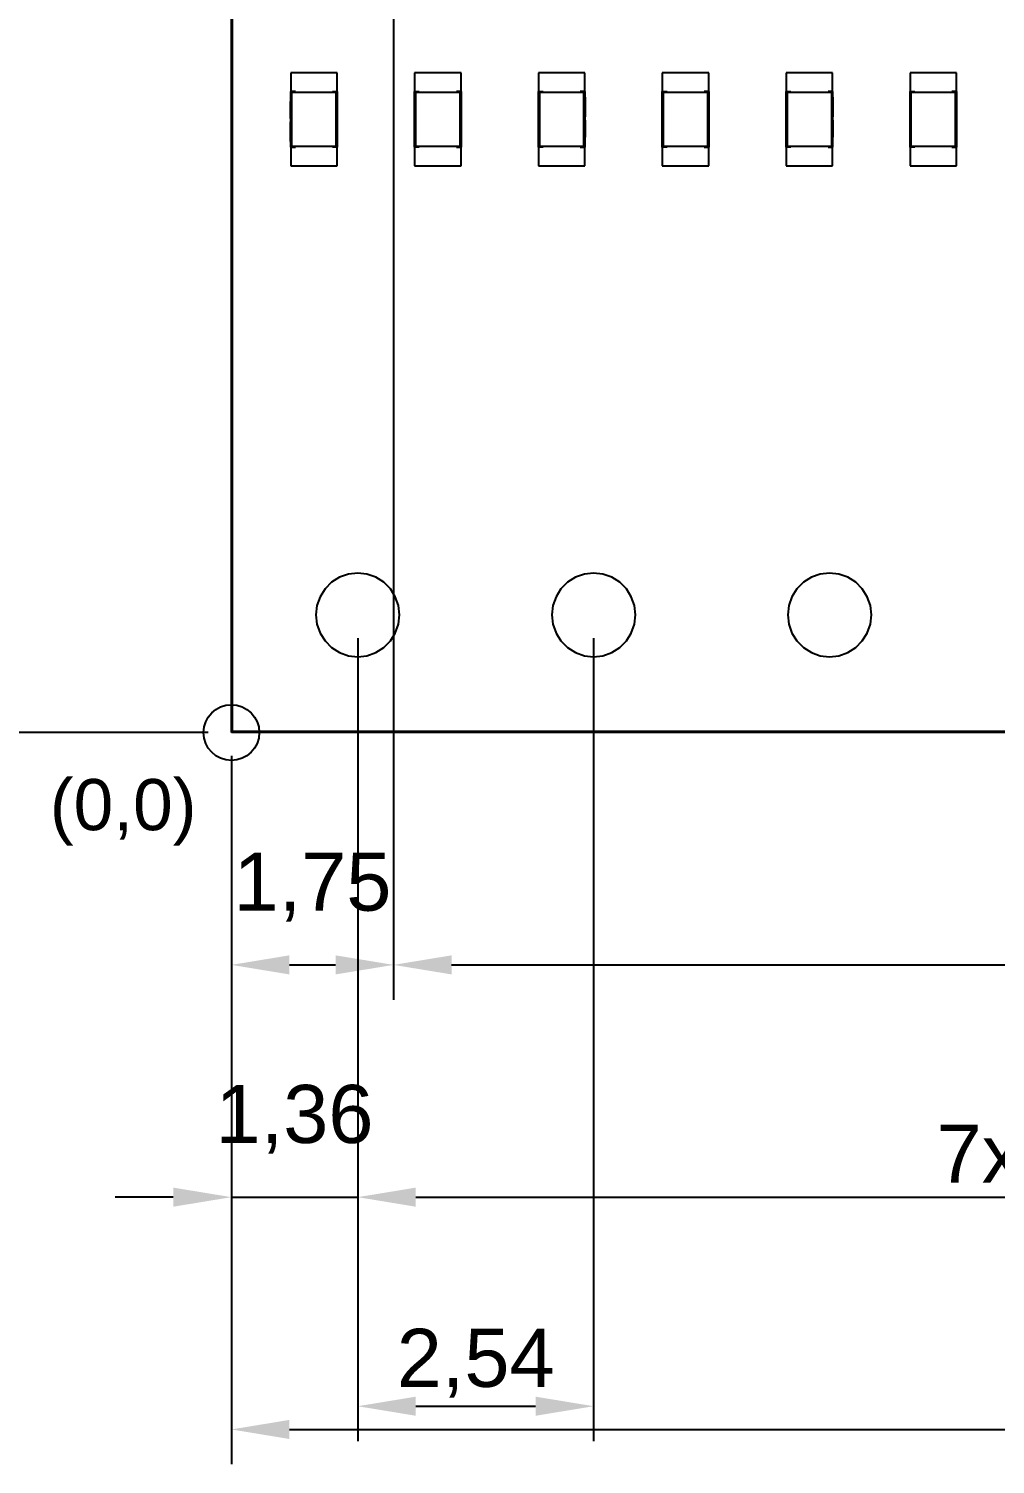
# Model space of a CAD drawing. Header units: millimetres. Extents: x 2 to 102, y 2 to 72.
# Drawn here: x 13.32 to 23.72, y 18.38 to 33.83 of the extents above; entities that cross this region are included whole.
import ezdxf
from ezdxf.enums import TextEntityAlignment as Align

# ---------------------------------------------------------------- set-up
doc = ezdxf.new("R2010")
doc.units = ezdxf.units.MM
for name, color, linetype in [('DIM', 4, 'CONTINUOUS'), ('OUTLINE', 7, 'CONTINUOUS'), ('PARTS', 8, 'CONTINUOUS'), ('TEXT', 7, 'CONTINUOUS')]:
    doc.layers.add(name, color=color, linetype=linetype)
doc.styles.add('CJK', font='arial.ttf')
doc.dimstyles.new('PCB2', dxfattribs={"dimtxt": 0.625, "dimasz": 0.625, "dimexe": 0.375, "dimexo": 0.25, "dimgap": 0.15, "dimtad": 1, "dimzin": 0, "dimtxsty": 'CJK', "dimcen": 2.5, "dimclrd": 4, "dimclre": 4, "dimclrt": 4, "dimazin": 3, "dimtfac": 1, "dimtmove": 0, "dimatfit": 3})

msp = doc.modelspace()

# ---------------------------------------------------------------- linework, layer by layer
at = {"layer": 'DIM'}
msp.add_circle((15.5, 26.25), 0.3, dxfattribs=at)
at = {"layer": 'OUTLINE'}
for points in [[(15.5, 26.25), (15.5, 50.25)], [(36, 26.25), (15.5, 26.25)]]:
    msp.add_lwpolyline(points, dxfattribs=at)
at = {"layer": 'PARTS'}
for points in [[(15.513, 26.263), (15.513, 50.237)], [(16.139, 33.351), (16.139, 33.151)], [(16.639, 33.351), (16.139, 33.351)], [(16.639, 33.151), (16.639, 33.351)], [(17.973, 33.351), (17.473, 33.351)], [(17.473, 33.351), (17.473, 33.151)], [(17.973, 33.151), (17.973, 33.351)], [(19.306, 33.351), (18.806, 33.351)], [(18.806, 33.351), (18.806, 33.151)], [(19.306, 33.151), (19.306, 33.351)], [(20.639, 33.351), (20.139, 33.351)], [(20.139, 33.351), (20.139, 33.151)], [(20.639, 33.151), (20.639, 33.351)], [(21.973, 33.351), (21.473, 33.351)], [(21.473, 33.351), (21.473, 33.151)], [(21.973, 33.151), (21.973, 33.351)], [(23.306, 33.351), (22.806, 33.351)], [(22.806, 33.351), (22.806, 33.151)], [(23.306, 33.151), (23.306, 33.351)], [(16.189, 33.151), (16.139, 33.151)], [(16.139, 32.551), (16.139, 33.151)], [(16.139, 33.151), (16.149, 33.141)], [(16.629, 33.141), (16.149, 33.141)], [(16.149, 33.141), (16.149, 32.561)], [(16.189, 33.141), (16.189, 33.151)], [(16.589, 33.151), (16.589, 33.141)], [(16.589, 33.151), (16.639, 33.151)], [(16.639, 33.151), (16.629, 33.141)], [(16.629, 32.561), (16.629, 33.141)], [(16.639, 33.151), (16.639, 32.551)], [(17.473, 33.151), (17.523, 33.151)], [(17.473, 32.551), (17.473, 33.151)], [(17.483, 33.141), (17.473, 33.151)], [(17.962, 33.141), (17.483, 33.141)], [(17.483, 33.141), (17.483, 32.561)], [(17.523, 33.141), (17.523, 33.151)], [(17.922, 33.151), (17.922, 33.141)], [(17.973, 33.151), (17.922, 33.151)], [(17.962, 33.141), (17.973, 33.151)], [(17.962, 32.561), (17.962, 33.141)], [(17.973, 33.151), (17.973, 32.551)], [(17.974, 33.091), (17.973, 33.091)], [(17.974, 33.076), (17.973, 33.076)], [(17.974, 33.07), (17.973, 33.07)], [(17.974, 33.091), (17.974, 33.076)], [(17.974, 33.076), (17.974, 33.07)], [(17.974, 33.07), (17.974, 33.054)], [(18.806, 33.151), (18.856, 33.151)], [(18.806, 32.551), (18.806, 33.151)], [(18.816, 33.141), (18.806, 33.151)], [(19.296, 33.141), (18.816, 33.141)], [(18.816, 33.141), (18.816, 32.561)], [(18.856, 33.141), (18.856, 33.151)], [(19.256, 33.151), (19.256, 33.141)], [(19.306, 33.151), (19.256, 33.151)], [(19.296, 33.141), (19.306, 33.151)], [(19.296, 32.561), (19.296, 33.141)], [(19.306, 33.151), (19.306, 32.551)], [(19.307, 33.091), (19.306, 33.091)], [(19.307, 33.076), (19.306, 33.076)], [(19.307, 33.07), (19.306, 33.07)], [(19.307, 33.091), (19.307, 33.076)], [(19.307, 33.076), (19.307, 33.07)], [(19.307, 33.07), (19.307, 33.054)], [(20.139, 33.151), (20.19, 33.151)], [(20.139, 32.551), (20.139, 33.151)], [(20.149, 33.141), (20.139, 33.151)], [(20.63, 33.141), (20.149, 33.141)], [(20.149, 33.141), (20.149, 32.561)], [(20.19, 33.141), (20.19, 33.151)], [(20.59, 33.151), (20.59, 33.141)], [(20.639, 33.151), (20.59, 33.151)], [(20.63, 33.141), (20.639, 33.151)], [(20.63, 32.561), (20.63, 33.141)], [(20.639, 33.151), (20.639, 32.551)], [(20.64, 33.091), (20.64, 33.076)], [(20.64, 33.091), (20.639, 33.091)], [(20.64, 33.076), (20.64, 33.07)], [(20.64, 33.076), (20.639, 33.076)], [(20.64, 33.07), (20.64, 33.054)], [(20.64, 33.07), (20.639, 33.07)], [(21.473, 33.151), (21.523, 33.151)], [(21.473, 32.551), (21.473, 33.151)], [(21.483, 33.141), (21.473, 33.151)], [(21.963, 33.141), (21.483, 33.141)], [(21.483, 33.141), (21.483, 32.561)], [(21.523, 33.141), (21.523, 33.151)], [(21.923, 33.151), (21.923, 33.141)], [(21.973, 33.151), (21.923, 33.151)], [(21.963, 33.141), (21.973, 33.151)], [(21.963, 32.561), (21.963, 33.141)], [(21.973, 33.151), (21.973, 32.551)], [(21.974, 33.091), (21.973, 33.091)], [(21.974, 33.076), (21.973, 33.076)], [(21.974, 33.07), (21.973, 33.07)], [(21.974, 33.091), (21.974, 33.076)], [(21.974, 33.076), (21.974, 33.07)], [(21.974, 33.07), (21.974, 33.054)], [(22.806, 33.151), (22.857, 33.151)], [(22.806, 32.551), (22.806, 33.151)], [(22.816, 33.141), (22.806, 33.151)], [(23.297, 33.141), (22.816, 33.141)], [(22.816, 33.141), (22.816, 32.561)], [(22.857, 33.141), (22.857, 33.151)], [(23.257, 33.151), (23.257, 33.141)], [(23.306, 33.151), (23.257, 33.151)], [(23.297, 33.141), (23.306, 33.151)], [(23.297, 32.561), (23.297, 33.141)], [(23.306, 33.151), (23.306, 32.551)], [(23.308, 33.091), (23.306, 33.091)], [(23.308, 33.076), (23.306, 33.076)], [(23.308, 33.07), (23.306, 33.07)], [(23.308, 33.091), (23.308, 33.076)], [(23.308, 33.076), (23.308, 33.07)], [(23.308, 33.07), (23.308, 33.054)], [(16.138, 33.029), (16.138, 33.043)], [(16.138, 33.043), (16.138, 33.043)], [(16.138, 33.043), (16.138, 33.043)], [(16.138, 33.043), (16.139, 33.043)], [(16.138, 33.043), (16.139, 33.043)], [(16.138, 32.996), (16.138, 33.029)], [(16.138, 33.029), (16.139, 33.029)], [(16.138, 32.989), (16.138, 32.996)], [(16.138, 32.996), (16.139, 32.996)], [(16.138, 32.976), (16.138, 32.989)], [(16.138, 32.989), (16.139, 32.989)], [(16.138, 32.941), (16.138, 32.976)], [(16.138, 32.976), (16.139, 32.976)], [(16.138, 32.902), (16.138, 32.941)], [(16.138, 32.941), (16.139, 32.941)], [(17.974, 33.054), (17.973, 33.054)], [(17.974, 33.052), (17.973, 33.052)], [(17.974, 33.052), (17.973, 33.052)], [(17.974, 33.046), (17.973, 33.046)], [(17.974, 33.04), (17.973, 33.04)], [(17.974, 33.025), (17.973, 33.025)], [(17.974, 33.019), (17.973, 33.019)], [(17.974, 33.004), (17.973, 33.004)], [(17.974, 33.002), (17.973, 33.002)], [(17.974, 33.002), (17.973, 33.002)], [(17.974, 32.995), (17.973, 32.995)], [(17.974, 32.98), (17.973, 32.98)], [(17.974, 32.969), (17.973, 32.969)], [(17.974, 32.968), (17.973, 32.968)], [(17.974, 32.962), (17.973, 32.962)], [(17.974, 32.961), (17.973, 32.961)], [(17.974, 32.96), (17.973, 32.96)], [(17.974, 32.939), (17.973, 32.939)], [(17.974, 32.939), (17.973, 32.939)], [(17.974, 32.937), (17.973, 32.937)], [(17.974, 32.934), (17.973, 32.934)], [(17.974, 32.934), (17.973, 32.934)], [(17.974, 32.934), (17.973, 32.934)], [(17.974, 32.934), (17.973, 32.934)], [(17.974, 32.931), (17.973, 32.931)], [(17.974, 32.921), (17.973, 32.921)], [(17.974, 33.052), (17.974, 33.052)], [(17.974, 33.052), (17.974, 33.046)], [(17.974, 33.046), (17.974, 33.04)], [(17.974, 33.04), (17.974, 33.025)], [(17.974, 33.025), (17.974, 33.019)], [(17.974, 33.019), (17.974, 33.004)], [(17.974, 33.004), (17.974, 33.002)], [(17.974, 33.002), (17.974, 33.002)], [(17.974, 33.002), (17.974, 32.995)], [(17.974, 32.995), (17.974, 32.98)], [(17.974, 32.98), (17.974, 32.969)], [(17.974, 32.969), (17.974, 32.968)], [(17.974, 32.968), (17.974, 32.962)], [(17.974, 32.962), (17.974, 32.961)], [(17.974, 32.961), (17.974, 32.96)], [(17.974, 32.96), (17.974, 32.939)], [(17.974, 32.939), (17.974, 32.939)], [(17.974, 32.939), (17.974, 32.937)], [(17.974, 32.937), (17.974, 32.934)], [(17.974, 32.934), (17.974, 32.934)], [(17.974, 32.934), (17.974, 32.934)], [(17.974, 32.934), (17.974, 32.934)], [(17.974, 32.934), (17.974, 32.934)], [(17.974, 32.931), (17.974, 32.921)], [(17.974, 32.921), (17.974, 32.906)], [(19.307, 33.054), (19.306, 33.054)], [(19.307, 33.052), (19.306, 33.052)], [(19.307, 33.052), (19.306, 33.052)], [(19.307, 33.046), (19.306, 33.046)], [(19.307, 33.04), (19.306, 33.04)], [(19.307, 33.025), (19.306, 33.025)], [(19.307, 33.019), (19.306, 33.019)], [(19.307, 33.004), (19.306, 33.004)], [(19.307, 33.002), (19.306, 33.002)], [(19.307, 33.002), (19.306, 33.002)], [(19.307, 32.995), (19.306, 32.995)], [(19.307, 32.98), (19.306, 32.98)], [(19.307, 32.969), (19.306, 32.969)], [(19.307, 32.968), (19.306, 32.968)], [(19.307, 32.962), (19.306, 32.962)], [(19.307, 32.961), (19.306, 32.961)], [(19.307, 32.96), (19.306, 32.96)], [(19.307, 32.939), (19.306, 32.939)], [(19.307, 32.939), (19.306, 32.939)], [(19.307, 32.937), (19.306, 32.937)], [(19.307, 32.934), (19.306, 32.934)], [(19.307, 32.934), (19.306, 32.934)], [(19.307, 32.934), (19.306, 32.934)], [(19.307, 32.934), (19.306, 32.934)], [(19.307, 32.931), (19.306, 32.931)], [(19.307, 32.921), (19.306, 32.921)], [(19.307, 33.052), (19.307, 33.052)], [(19.307, 33.052), (19.307, 33.046)], [(19.307, 33.046), (19.307, 33.04)], [(19.307, 33.04), (19.307, 33.025)], [(19.307, 33.025), (19.307, 33.019)], [(19.307, 33.019), (19.307, 33.004)], [(19.307, 33.004), (19.307, 33.002)], [(19.307, 33.002), (19.307, 33.002)], [(19.307, 33.002), (19.307, 32.995)], [(19.307, 32.995), (19.307, 32.98)], [(19.307, 32.98), (19.307, 32.969)], [(19.307, 32.969), (19.307, 32.968)], [(19.307, 32.968), (19.307, 32.962)], [(19.307, 32.962), (19.307, 32.961)], [(19.307, 32.961), (19.307, 32.96)], [(19.307, 32.96), (19.307, 32.939)], [(19.307, 32.939), (19.307, 32.939)], [(19.307, 32.939), (19.307, 32.937)], [(19.307, 32.937), (19.307, 32.934)], [(19.307, 32.934), (19.307, 32.934)], [(19.307, 32.934), (19.307, 32.934)], [(19.307, 32.934), (19.307, 32.934)], [(19.307, 32.934), (19.307, 32.934)], [(19.307, 32.931), (19.307, 32.921)], [(19.307, 32.921), (19.307, 32.906)], [(20.64, 33.054), (20.639, 33.054)], [(20.64, 33.052), (20.64, 33.052)], [(20.64, 33.052), (20.64, 33.046)], [(20.64, 33.052), (20.639, 33.052)], [(20.64, 33.052), (20.639, 33.052)], [(20.64, 33.046), (20.64, 33.04)], [(20.64, 33.046), (20.639, 33.046)], [(20.64, 33.04), (20.64, 33.025)], [(20.64, 33.04), (20.639, 33.04)], [(20.64, 33.025), (20.64, 33.019)], [(20.64, 33.025), (20.639, 33.025)], [(20.64, 33.019), (20.64, 33.004)], [(20.64, 33.019), (20.639, 33.019)], [(20.64, 33.004), (20.639, 33.004)], [(20.64, 33.004), (20.64, 33.002)], [(20.64, 33.002), (20.64, 33.002)], [(20.64, 33.002), (20.64, 32.995)], [(20.64, 33.002), (20.639, 33.002)], [(20.64, 33.002), (20.639, 33.002)], [(20.64, 32.995), (20.64, 32.98)], [(20.64, 32.995), (20.639, 32.995)], [(20.64, 32.98), (20.64, 32.969)], [(20.64, 32.98), (20.639, 32.98)], [(20.64, 32.969), (20.64, 32.968)], [(20.64, 32.969), (20.639, 32.969)], [(20.64, 32.968), (20.639, 32.968)], [(20.64, 32.968), (20.64, 32.962)], [(20.64, 32.962), (20.639, 32.962)], [(20.64, 32.962), (20.64, 32.961)], [(20.64, 32.961), (20.639, 32.961)], [(20.64, 32.961), (20.64, 32.96)], [(20.64, 32.96), (20.639, 32.96)], [(20.64, 32.96), (20.64, 32.939)], [(20.64, 32.939), (20.639, 32.939)], [(20.64, 32.939), (20.639, 32.939)], [(20.64, 32.939), (20.64, 32.939)], [(20.64, 32.939), (20.64, 32.937)], [(20.64, 32.937), (20.64, 32.934)], [(20.64, 32.937), (20.639, 32.937)], [(20.64, 32.934), (20.64, 32.934)], [(20.64, 32.934), (20.639, 32.934)], [(20.64, 32.934), (20.639, 32.934)], [(20.64, 32.934), (20.64, 32.934)], [(20.64, 32.934), (20.64, 32.934)], [(20.64, 32.934), (20.64, 32.934)], [(20.64, 32.934), (20.639, 32.934)], [(20.64, 32.934), (20.639, 32.934)], [(20.64, 32.931), (20.639, 32.931)], [(20.64, 32.931), (20.64, 32.921)], [(20.64, 32.921), (20.64, 32.906)], [(20.64, 32.921), (20.639, 32.921)], [(21.974, 33.054), (21.973, 33.054)], [(21.974, 33.052), (21.973, 33.052)], [(21.974, 33.052), (21.973, 33.052)], [(21.974, 33.046), (21.973, 33.046)], [(21.974, 33.04), (21.973, 33.04)], [(21.974, 33.025), (21.973, 33.025)], [(21.974, 33.019), (21.973, 33.019)], [(21.974, 33.004), (21.973, 33.004)], [(21.974, 33.002), (21.973, 33.002)], [(21.974, 33.002), (21.973, 33.002)], [(21.974, 32.995), (21.973, 32.995)], [(21.974, 32.98), (21.973, 32.98)], [(21.974, 32.969), (21.973, 32.969)], [(21.974, 32.968), (21.973, 32.968)], [(21.974, 32.962), (21.973, 32.962)], [(21.974, 32.961), (21.973, 32.961)], [(21.974, 32.96), (21.973, 32.96)], [(21.974, 32.939), (21.973, 32.939)], [(21.974, 32.939), (21.973, 32.939)], [(21.974, 32.937), (21.973, 32.937)], [(21.974, 32.934), (21.973, 32.934)], [(21.974, 32.934), (21.973, 32.934)], [(21.974, 32.934), (21.973, 32.934)], [(21.974, 32.934), (21.973, 32.934)], [(21.974, 32.931), (21.973, 32.931)], [(21.974, 32.921), (21.973, 32.921)], [(21.974, 33.052), (21.974, 33.052)], [(21.974, 33.052), (21.974, 33.046)], [(21.974, 33.046), (21.974, 33.04)], [(21.974, 33.04), (21.974, 33.025)], [(21.974, 33.025), (21.974, 33.019)], [(21.974, 33.019), (21.974, 33.004)], [(21.974, 33.004), (21.974, 33.002)], [(21.974, 33.002), (21.974, 33.002)], [(21.974, 33.002), (21.974, 32.995)], [(21.974, 32.995), (21.974, 32.98)], [(21.974, 32.98), (21.974, 32.969)], [(21.974, 32.969), (21.974, 32.968)], [(21.974, 32.968), (21.974, 32.962)], [(21.974, 32.962), (21.974, 32.961)], [(21.974, 32.961), (21.974, 32.96)], [(21.974, 32.96), (21.974, 32.939)], [(21.974, 32.939), (21.974, 32.939)], [(21.974, 32.939), (21.974, 32.937)], [(21.974, 32.937), (21.974, 32.934)], [(21.974, 32.934), (21.974, 32.934)], [(21.974, 32.934), (21.974, 32.934)], [(21.974, 32.934), (21.974, 32.934)], [(21.974, 32.934), (21.974, 32.934)], [(21.974, 32.931), (21.974, 32.921)], [(21.974, 32.921), (21.974, 32.906)], [(23.308, 33.054), (23.306, 33.054)], [(23.308, 33.052), (23.306, 33.052)], [(23.308, 33.052), (23.306, 33.052)], [(23.308, 33.046), (23.306, 33.046)], [(23.308, 33.04), (23.306, 33.04)], [(23.308, 33.025), (23.306, 33.025)], [(23.308, 33.019), (23.306, 33.019)], [(23.308, 33.004), (23.306, 33.004)], [(23.308, 33.002), (23.306, 33.002)], [(23.308, 33.002), (23.306, 33.002)], [(23.308, 32.995), (23.306, 32.995)], [(23.308, 32.98), (23.306, 32.98)], [(23.308, 32.969), (23.306, 32.969)], [(23.308, 32.968), (23.306, 32.968)], [(23.308, 32.962), (23.306, 32.962)], [(23.308, 32.961), (23.306, 32.961)], [(23.308, 32.96), (23.306, 32.96)], [(23.308, 32.939), (23.306, 32.939)], [(23.308, 32.939), (23.306, 32.939)], [(23.308, 32.937), (23.306, 32.937)], [(23.308, 32.934), (23.306, 32.934)], [(23.308, 32.934), (23.306, 32.934)], [(23.308, 32.934), (23.306, 32.934)], [(23.308, 32.934), (23.306, 32.934)], [(23.308, 32.931), (23.306, 32.931)], [(23.308, 32.921), (23.306, 32.921)], [(23.308, 33.052), (23.308, 33.052)], [(23.308, 33.052), (23.308, 33.046)], [(23.308, 33.046), (23.308, 33.04)], [(23.308, 33.04), (23.308, 33.025)], [(23.308, 33.025), (23.308, 33.019)], [(23.308, 33.019), (23.308, 33.004)], [(23.308, 33.004), (23.308, 33.002)], [(23.308, 33.002), (23.308, 33.002)], [(23.308, 33.002), (23.308, 32.995)], [(23.308, 32.995), (23.308, 32.98)], [(23.308, 32.98), (23.308, 32.969)], [(23.308, 32.969), (23.308, 32.968)], [(23.308, 32.968), (23.308, 32.962)], [(23.308, 32.962), (23.308, 32.961)], [(23.308, 32.961), (23.308, 32.96)], [(23.308, 32.96), (23.308, 32.939)], [(23.308, 32.939), (23.308, 32.939)], [(23.308, 32.939), (23.308, 32.937)], [(23.308, 32.937), (23.308, 32.934)], [(23.308, 32.934), (23.308, 32.934)], [(23.308, 32.934), (23.308, 32.934)], [(23.308, 32.934), (23.308, 32.934)], [(23.308, 32.934), (23.308, 32.934)], [(23.308, 32.931), (23.308, 32.921)], [(23.308, 32.921), (23.308, 32.906)], [(16.138, 32.887), (16.138, 32.902)], [(16.138, 32.902), (16.139, 32.902)], [(16.138, 32.858), (16.138, 32.887)], [(16.138, 32.887), (16.139, 32.887)], [(16.138, 32.858), (16.139, 32.858)], [(16.138, 32.825), (16.139, 32.825)], [(16.138, 32.819), (16.138, 32.825)], [(16.138, 32.825), (16.139, 32.825)], [(16.138, 32.825), (16.138, 32.825)], [(16.138, 32.825), (16.139, 32.825)], [(16.138, 32.825), (16.138, 32.825)], [(16.138, 32.825), (16.139, 32.825)], [(16.138, 32.825), (16.138, 32.825)], [(16.138, 32.803), (16.138, 32.819)], [(16.138, 32.819), (16.139, 32.819)], [(16.138, 32.803), (16.139, 32.803)], [(16.138, 32.796), (16.138, 32.802)], [(16.138, 32.802), (16.138, 32.802)], [(16.138, 32.802), (16.138, 32.802)], [(16.138, 32.802), (16.139, 32.802)], [(16.138, 32.802), (16.139, 32.802)], [(16.138, 32.781), (16.138, 32.796)], [(16.138, 32.796), (16.139, 32.796)], [(16.138, 32.771), (16.138, 32.781)], [(16.138, 32.781), (16.139, 32.781)], [(16.138, 32.771), (16.139, 32.771)], [(16.138, 32.768), (16.138, 32.768)], [(16.138, 32.768), (16.139, 32.768)], [(16.138, 32.768), (16.139, 32.768)], [(16.138, 32.768), (16.138, 32.768)], [(16.138, 32.765), (16.138, 32.768)], [(16.138, 32.768), (16.138, 32.768)], [(16.138, 32.768), (16.138, 32.768)], [(16.138, 32.768), (16.139, 32.768)], [(16.138, 32.768), (16.139, 32.768)], [(16.138, 32.763), (16.138, 32.765)], [(16.138, 32.765), (16.139, 32.765)], [(16.138, 32.763), (16.139, 32.763)], [(16.138, 32.742), (16.138, 32.763)], [(16.138, 32.763), (16.139, 32.763)], [(16.138, 32.763), (16.138, 32.763)], [(17.974, 32.906), (17.973, 32.906)], [(17.974, 32.9), (17.973, 32.9)], [(17.974, 32.9), (17.973, 32.9)], [(17.974, 32.898), (17.973, 32.898)], [(17.974, 32.883), (17.973, 32.883)], [(17.974, 32.877), (17.973, 32.877)], [(17.974, 32.877), (17.973, 32.877)], [(17.974, 32.877), (17.973, 32.877)], [(17.974, 32.877), (17.973, 32.877)], [(17.974, 32.843), (17.973, 32.843)], [(17.974, 32.815), (17.973, 32.815)], [(17.974, 32.8), (17.973, 32.8)], [(17.974, 32.761), (17.973, 32.761)], [(17.974, 32.906), (17.974, 32.9)], [(17.974, 32.9), (17.974, 32.9)], [(17.974, 32.9), (17.974, 32.9)], [(17.974, 32.898), (17.974, 32.883)], [(17.974, 32.883), (17.974, 32.877)], [(17.974, 32.877), (17.974, 32.877)], [(17.974, 32.877), (17.974, 32.877)], [(17.974, 32.877), (17.974, 32.877)], [(17.974, 32.843), (17.974, 32.815)], [(17.974, 32.815), (17.974, 32.8)], [(17.974, 32.8), (17.974, 32.761)], [(17.974, 32.761), (17.974, 32.726)], [(19.307, 32.906), (19.306, 32.906)], [(19.307, 32.9), (19.306, 32.9)], [(19.307, 32.9), (19.306, 32.9)], [(19.307, 32.898), (19.306, 32.898)], [(19.307, 32.883), (19.306, 32.883)], [(19.307, 32.877), (19.306, 32.877)], [(19.307, 32.877), (19.306, 32.877)], [(19.307, 32.877), (19.306, 32.877)], [(19.307, 32.877), (19.306, 32.877)], [(19.307, 32.843), (19.306, 32.843)], [(19.307, 32.815), (19.306, 32.815)], [(19.307, 32.8), (19.306, 32.8)], [(19.307, 32.761), (19.306, 32.761)], [(19.307, 32.906), (19.307, 32.9)], [(19.307, 32.9), (19.307, 32.9)], [(19.307, 32.9), (19.307, 32.9)], [(19.307, 32.898), (19.307, 32.883)], [(19.307, 32.883), (19.307, 32.877)], [(19.307, 32.877), (19.307, 32.877)], [(19.307, 32.877), (19.307, 32.877)], [(19.307, 32.877), (19.307, 32.877)], [(19.307, 32.843), (19.307, 32.815)], [(19.307, 32.815), (19.307, 32.8)], [(19.307, 32.8), (19.307, 32.761)], [(19.307, 32.761), (19.307, 32.726)], [(20.64, 32.906), (20.64, 32.9)], [(20.64, 32.906), (20.639, 32.906)], [(20.64, 32.9), (20.64, 32.9)], [(20.64, 32.9), (20.64, 32.9)], [(20.64, 32.9), (20.639, 32.9)], [(20.64, 32.9), (20.639, 32.9)], [(20.64, 32.898), (20.639, 32.898)], [(20.64, 32.898), (20.64, 32.883)], [(20.64, 32.883), (20.639, 32.883)], [(20.64, 32.883), (20.64, 32.877)], [(20.64, 32.877), (20.639, 32.877)], [(20.64, 32.877), (20.639, 32.877)], [(20.64, 32.877), (20.64, 32.877)], [(20.64, 32.877), (20.639, 32.877)], [(20.64, 32.877), (20.64, 32.877)], [(20.64, 32.877), (20.64, 32.877)], [(20.64, 32.877), (20.639, 32.877)], [(20.64, 32.843), (20.64, 32.815)], [(20.64, 32.843), (20.639, 32.843)], [(20.64, 32.815), (20.64, 32.8)], [(20.64, 32.815), (20.639, 32.815)], [(20.64, 32.8), (20.64, 32.761)], [(20.64, 32.8), (20.639, 32.8)], [(20.64, 32.761), (20.64, 32.726)], [(20.64, 32.761), (20.639, 32.761)], [(21.974, 32.906), (21.973, 32.906)], [(21.974, 32.9), (21.973, 32.9)], [(21.974, 32.9), (21.973, 32.9)], [(21.974, 32.898), (21.973, 32.898)], [(21.974, 32.883), (21.973, 32.883)], [(21.974, 32.877), (21.973, 32.877)], [(21.974, 32.877), (21.973, 32.877)], [(21.974, 32.877), (21.973, 32.877)], [(21.974, 32.877), (21.973, 32.877)], [(21.974, 32.843), (21.973, 32.843)], [(21.974, 32.815), (21.973, 32.815)], [(21.974, 32.8), (21.973, 32.8)], [(21.974, 32.761), (21.973, 32.761)], [(21.974, 32.906), (21.974, 32.9)], [(21.974, 32.9), (21.974, 32.9)], [(21.974, 32.9), (21.974, 32.9)], [(21.974, 32.898), (21.974, 32.883)], [(21.974, 32.883), (21.974, 32.877)], [(21.974, 32.877), (21.974, 32.877)], [(21.974, 32.877), (21.974, 32.877)], [(21.974, 32.877), (21.974, 32.877)], [(21.974, 32.843), (21.974, 32.815)], [(21.974, 32.815), (21.974, 32.8)], [(21.974, 32.8), (21.974, 32.761)], [(21.974, 32.761), (21.974, 32.726)], [(23.308, 32.906), (23.306, 32.906)], [(23.308, 32.9), (23.306, 32.9)], [(23.308, 32.9), (23.306, 32.9)], [(23.308, 32.898), (23.306, 32.898)], [(23.308, 32.883), (23.306, 32.883)], [(23.308, 32.877), (23.306, 32.877)], [(23.308, 32.877), (23.306, 32.877)], [(23.308, 32.877), (23.306, 32.877)], [(23.308, 32.877), (23.306, 32.877)], [(23.308, 32.843), (23.306, 32.843)], [(23.308, 32.815), (23.306, 32.815)], [(23.308, 32.8), (23.306, 32.8)], [(23.308, 32.761), (23.306, 32.761)], [(23.308, 32.906), (23.308, 32.9)], [(23.308, 32.9), (23.308, 32.9)], [(23.308, 32.9), (23.308, 32.9)], [(23.308, 32.898), (23.308, 32.883)], [(23.308, 32.883), (23.308, 32.877)], [(23.308, 32.877), (23.308, 32.877)], [(23.308, 32.877), (23.308, 32.877)], [(23.308, 32.877), (23.308, 32.877)], [(23.308, 32.843), (23.308, 32.815)], [(23.308, 32.815), (23.308, 32.8)], [(23.308, 32.8), (23.308, 32.761)], [(23.308, 32.761), (23.308, 32.726)], [(16.138, 32.741), (16.138, 32.742)], [(16.138, 32.742), (16.139, 32.742)], [(16.138, 32.741), (16.139, 32.741)], [(16.138, 32.74), (16.138, 32.741)], [(16.138, 32.74), (16.139, 32.74)], [(16.138, 32.734), (16.138, 32.74)], [(16.138, 32.733), (16.138, 32.734)], [(16.138, 32.734), (16.139, 32.734)], [(16.138, 32.722), (16.138, 32.733)], [(16.138, 32.733), (16.139, 32.733)], [(16.138, 32.706), (16.138, 32.722)], [(16.138, 32.722), (16.139, 32.722)], [(16.138, 32.7), (16.138, 32.706)], [(16.138, 32.706), (16.139, 32.706)], [(16.138, 32.7), (16.138, 32.7)], [(16.138, 32.698), (16.138, 32.7)], [(16.138, 32.7), (16.139, 32.7)], [(16.138, 32.7), (16.139, 32.7)], [(16.138, 32.683), (16.138, 32.698)], [(16.138, 32.698), (16.139, 32.698)], [(16.138, 32.677), (16.138, 32.683)], [(16.138, 32.683), (16.139, 32.683)], [(16.138, 32.662), (16.138, 32.677)], [(16.138, 32.677), (16.139, 32.677)], [(16.138, 32.662), (16.139, 32.662)], [(16.138, 32.656), (16.138, 32.662)], [(16.138, 32.65), (16.138, 32.656)], [(16.138, 32.656), (16.139, 32.656)], [(16.138, 32.65), (16.138, 32.65)], [(16.138, 32.65), (16.139, 32.65)], [(16.138, 32.65), (16.139, 32.65)], [(16.138, 32.632), (16.138, 32.648)], [(16.138, 32.648), (16.139, 32.648)], [(16.138, 32.626), (16.138, 32.632)], [(16.138, 32.632), (16.139, 32.632)], [(16.138, 32.611), (16.138, 32.626)], [(16.138, 32.626), (16.139, 32.626)], [(16.138, 32.611), (16.139, 32.611)], [(17.974, 32.726), (17.973, 32.726)], [(17.974, 32.713), (17.973, 32.713)], [(17.974, 32.706), (17.973, 32.706)], [(17.974, 32.673), (17.973, 32.673)], [(17.974, 32.659), (17.973, 32.659)], [(17.974, 32.659), (17.973, 32.659)], [(17.974, 32.726), (17.974, 32.713)], [(17.974, 32.713), (17.974, 32.706)], [(17.974, 32.706), (17.974, 32.673)], [(17.974, 32.673), (17.974, 32.659)], [(17.974, 32.659), (17.974, 32.659)], [(17.974, 32.659), (17.974, 32.659)], [(19.307, 32.726), (19.306, 32.726)], [(19.307, 32.713), (19.306, 32.713)], [(19.307, 32.706), (19.306, 32.706)], [(19.307, 32.673), (19.306, 32.673)], [(19.307, 32.659), (19.306, 32.659)], [(19.307, 32.659), (19.306, 32.659)], [(19.307, 32.726), (19.307, 32.713)], [(19.307, 32.713), (19.307, 32.706)], [(19.307, 32.706), (19.307, 32.673)], [(19.307, 32.673), (19.307, 32.659)], [(19.307, 32.659), (19.307, 32.659)], [(19.307, 32.659), (19.307, 32.659)], [(20.64, 32.726), (20.64, 32.713)], [(20.64, 32.726), (20.639, 32.726)], [(20.64, 32.713), (20.64, 32.706)], [(20.64, 32.713), (20.639, 32.713)], [(20.64, 32.706), (20.64, 32.673)], [(20.64, 32.706), (20.639, 32.706)], [(20.64, 32.673), (20.64, 32.659)], [(20.64, 32.673), (20.639, 32.673)], [(20.64, 32.659), (20.64, 32.659)], [(20.64, 32.659), (20.64, 32.659)], [(20.64, 32.659), (20.639, 32.659)], [(20.64, 32.659), (20.639, 32.659)], [(21.974, 32.726), (21.973, 32.726)], [(21.974, 32.713), (21.973, 32.713)], [(21.974, 32.706), (21.973, 32.706)], [(21.974, 32.673), (21.973, 32.673)], [(21.974, 32.659), (21.973, 32.659)], [(21.974, 32.659), (21.973, 32.659)], [(21.974, 32.726), (21.974, 32.713)], [(21.974, 32.713), (21.974, 32.706)], [(21.974, 32.706), (21.974, 32.673)], [(21.974, 32.673), (21.974, 32.659)], [(21.974, 32.659), (21.974, 32.659)], [(21.974, 32.659), (21.974, 32.659)], [(23.308, 32.726), (23.306, 32.726)], [(23.308, 32.713), (23.306, 32.713)], [(23.308, 32.706), (23.306, 32.706)], [(23.308, 32.673), (23.306, 32.673)], [(23.308, 32.659), (23.306, 32.659)], [(23.308, 32.659), (23.306, 32.659)], [(23.308, 32.726), (23.308, 32.713)], [(23.308, 32.713), (23.308, 32.706)], [(23.308, 32.706), (23.308, 32.673)], [(23.308, 32.673), (23.308, 32.659)], [(23.308, 32.659), (23.308, 32.659)], [(23.308, 32.659), (23.308, 32.659)], [(16.149, 32.561), (16.139, 32.551)], [(16.139, 32.551), (16.139, 32.351)], [(16.139, 32.551), (16.189, 32.551)], [(16.149, 32.561), (16.629, 32.561)], [(16.189, 32.551), (16.189, 32.561)], [(16.589, 32.561), (16.589, 32.551)], [(16.639, 32.551), (16.589, 32.551)], [(16.629, 32.561), (16.639, 32.551)], [(16.639, 32.351), (16.639, 32.551)], [(17.473, 32.551), (17.483, 32.561)], [(17.523, 32.551), (17.473, 32.551)], [(17.473, 32.551), (17.473, 32.351)], [(17.483, 32.561), (17.962, 32.561)], [(17.523, 32.551), (17.523, 32.561)], [(17.922, 32.561), (17.922, 32.551)], [(17.922, 32.551), (17.973, 32.551)], [(17.973, 32.551), (17.962, 32.561)], [(17.973, 32.351), (17.973, 32.551)], [(18.806, 32.551), (18.816, 32.561)], [(18.856, 32.551), (18.806, 32.551)], [(18.806, 32.551), (18.806, 32.351)], [(18.816, 32.561), (19.296, 32.561)], [(18.856, 32.551), (18.856, 32.561)], [(19.256, 32.561), (19.256, 32.551)], [(19.256, 32.551), (19.306, 32.551)], [(19.306, 32.551), (19.296, 32.561)], [(19.306, 32.351), (19.306, 32.551)], [(20.139, 32.551), (20.149, 32.561)], [(20.19, 32.551), (20.139, 32.551)], [(20.139, 32.551), (20.139, 32.351)], [(20.149, 32.561), (20.63, 32.561)], [(20.19, 32.551), (20.19, 32.561)], [(20.59, 32.561), (20.59, 32.551)], [(20.59, 32.551), (20.639, 32.551)], [(20.639, 32.551), (20.63, 32.561)], [(20.639, 32.351), (20.639, 32.551)], [(21.473, 32.551), (21.483, 32.561)], [(21.523, 32.551), (21.473, 32.551)], [(21.473, 32.551), (21.473, 32.351)], [(21.483, 32.561), (21.963, 32.561)], [(21.523, 32.551), (21.523, 32.561)], [(21.923, 32.561), (21.923, 32.551)], [(21.923, 32.551), (21.973, 32.551)], [(21.973, 32.551), (21.963, 32.561)], [(21.973, 32.351), (21.973, 32.551)], [(22.806, 32.551), (22.816, 32.561)], [(22.857, 32.551), (22.806, 32.551)], [(22.806, 32.551), (22.806, 32.351)], [(22.816, 32.561), (23.297, 32.561)], [(22.857, 32.551), (22.857, 32.561)], [(23.257, 32.561), (23.257, 32.551)], [(23.257, 32.551), (23.306, 32.551)], [(23.306, 32.551), (23.297, 32.561)], [(23.306, 32.351), (23.306, 32.551)], [(16.139, 32.351), (16.639, 32.351)], [(17.473, 32.351), (17.973, 32.351)], [(18.806, 32.351), (19.306, 32.351)], [(20.139, 32.351), (20.639, 32.351)], [(21.473, 32.351), (21.973, 32.351)], [(22.806, 32.351), (23.306, 32.351)], [(17.31, 27.517), (17.299, 27.617), (17.265, 27.712), (17.212, 27.797), (17.141, 27.869), (17.055, 27.922), (16.96, 27.956), (16.86, 27.967), (16.76, 27.956), (16.665, 27.922), (16.579, 27.869), (16.508, 27.797), (16.455, 27.712), (16.421, 27.617), (16.41, 27.517)], [(19.85, 27.517), (19.839, 27.617), (19.805, 27.712), (19.752, 27.797), (19.681, 27.869), (19.595, 27.922), (19.5, 27.956), (19.4, 27.967), (19.3, 27.956), (19.205, 27.922), (19.119, 27.869), (19.048, 27.797), (18.995, 27.712), (18.961, 27.617), (18.95, 27.517)], [(22.39, 27.517), (22.379, 27.617), (22.346, 27.712), (22.292, 27.797), (22.221, 27.869), (22.135, 27.922), (22.04, 27.956), (21.94, 27.967), (21.84, 27.956), (21.745, 27.922), (21.659, 27.869), (21.588, 27.797), (21.535, 27.712), (21.501, 27.617), (21.49, 27.517)], [(16.41, 27.517), (16.421, 27.417), (16.455, 27.322), (16.508, 27.236), (16.579, 27.165), (16.665, 27.111), (16.76, 27.078), (16.86, 27.067), (16.96, 27.078), (17.055, 27.111), (17.141, 27.165), (17.212, 27.236), (17.265, 27.322), (17.299, 27.417), (17.31, 27.517)], [(18.95, 27.517), (18.961, 27.417), (18.995, 27.322), (19.048, 27.236), (19.119, 27.165), (19.205, 27.111), (19.3, 27.078), (19.4, 27.067), (19.5, 27.078), (19.595, 27.111), (19.681, 27.165), (19.752, 27.236), (19.805, 27.322), (19.839, 27.417), (19.85, 27.517)], [(21.49, 27.517), (21.501, 27.417), (21.535, 27.322), (21.588, 27.236), (21.659, 27.165), (21.745, 27.111), (21.84, 27.078), (21.94, 27.067), (22.04, 27.078), (22.135, 27.111), (22.221, 27.165), (22.292, 27.236), (22.346, 27.322), (22.379, 27.417), (22.39, 27.517)], [(35.987, 26.263), (15.513, 26.263)]]:
    msp.add_lwpolyline(points, dxfattribs=at)

# ---------------------------------------------------------------- texts
at = {"layer": 'TEXT', "style": 'CJK'}
msp.add_text('(0,0)', height=0.55, dxfattribs=at).set_placement((15.125, 25.2), align=Align.RIGHT)

# ---------------------------------------------------------------- dimensions: what is measured, and where the dimension line sits
at = {"layer": 'DIM'}
for base, p2 in [((10, 26.25), (15.5, 50.25)), ((12.75, 26.25), (17.246, 36.026))]:
    msp.add_linear_dim(base=base, p1=(15.5, 26.25), p2=p2, angle=90, dimstyle='PCB2', dxfattribs=at).render()
for base, p1, p2 in [((15.5, 23.75), (15.5, 26.25), (17.246, 36.026)), ((17.246, 23.75), (17.246, 36.026), (34.236, 36.026)), ((15.5, 21.25), (15.5, 26.25), (16.86, 27.517)), ((16.86, 19), (16.86, 27.517), (19.4, 27.517)), ((15.5, 18.75), (15.5, 26.25), (36, 26.25))]:
    msp.add_linear_dim(base=base, p1=p1, p2=p2, dimstyle='PCB2', dxfattribs=at).render()
msp.add_linear_dim(base=(16.86, 21.25), p1=(16.86, 27.517), p2=(34.64, 27.517), text='7x2.54=17.78', dimstyle='PCB2', dxfattribs=at).render()

doc.saveas('drawing.dxf')
